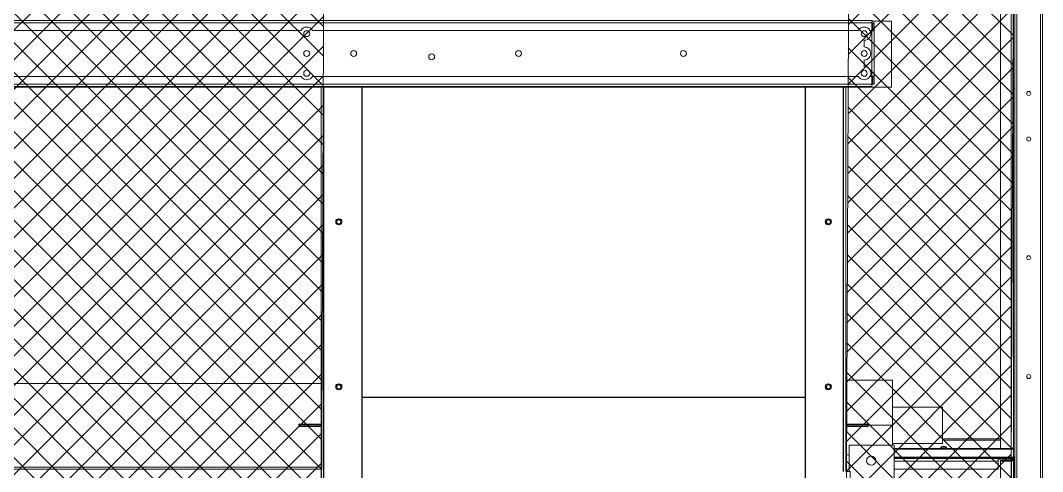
# Model space of a CAD drawing. Header units: millimetres. Extents: x 2142 to 31549, y 1327 to 22122.
# Drawn here: x 22209 to 23759, y 10200 to 10883 of the extents above; entities that cross this region are included whole.
import ezdxf

# ---------------------------------------------------------------- set-up
doc = ezdxf.new("R2010")
doc.units = ezdxf.units.MM
pattern_1 = [(45, (-804195.864, -479305.567), (-22.4506403, 22.4506403), []), (135, (-804195.864, -479305.567), (-22.4506403, -22.4506403), [])]

# ---------------------------------------------------------------- blocks, each defined once
blk = doc.blocks.new('2')
at = {"lineweight": 5}
h = blk.add_hatch(dxfattribs=at)
h.set_pattern_fill('ANSI37', scale=10)
h.set_pattern_definition(pattern_1)
h.paths.add_polyline_path([(23706.8, 9073.3), (23715.2, 10995.5), (23465.2, 10995.5), (23456.8, 9073.3)])
h = blk.add_hatch(dxfattribs=at)
h.set_pattern_fill('ANSI37', scale=10)
h.set_pattern_definition(pattern_1)
h.paths.add_polyline_path([(22661.2, 9061.4), (22669.6, 10983.7), (22157.2, 10983.7), (22148.8, 9061.4)])
at = {"color": 7, "lineweight": 20}
for p, q in [((23717.2, 9064.9), (23717.2, 11906.7)), ((23720.3, 9064.9), (23720.3, 11906.7)), ((23756.1, 9064.9), (23756.1, 11906.7)), ((23759.2, 9064.9), (23759.2, 11906.7)), ((21318.1, 10883.4), (23500.3, 10883.4)), ((21318.1, 10879.9), (23500.3, 10879.9)), ((23530.1, 10782.2), (21286, 10782.2)), ((23500.3, 10786.9), (21318.1, 10786.9)), ((23500.3, 10783.4), (21318.1, 10783.4)), ((22665.4, 9369.9), (22665.4, 10782.2)), ((22668.9, 9369.9), (22668.9, 10783.4)), ((22669.4, 9369.9), (22669.4, 10783.4)), ((22726.9, 9369.9), (22726.9, 10783.4)), ((22727.4, 9369.9), (22727.4, 10783.4)), ((23399, 9369.9), (23399, 10783.4)), ((23399.5, 9369.9), (23399.5, 10783.4))]:
    blk.add_line(p, q, dxfattribs=at)
at = {"color": 7, "lineweight": 20, "ltscale": 0.415127}
for p, q in [((23695.2, 10982.2), (23695.2, 10235)), ((23711.7, 10235), (23711.7, 10982.2)), ((23715.2, 10237.4), (23715.2, 10984.7))]:
    blk.add_line(p, q, dxfattribs=at)
at = {"color": 7, "lineweight": 20, "ltscale": 0.098092}
blk.add_line((23715.2, 10780), (23715.2, 10956.5), dxfattribs=at)
at = {"color": 7, "lineweight": 20, "ltscale": 0.001944}
for p, q in [((23500.3, 10879.9), (23500.3, 10883.4)), ((23500.3, 10867.6), (23503.8, 10867.6)), ((23500.3, 10799.2), (23503.8, 10799.2)), ((23500.3, 10786.9), (23500.3, 10783.4))]:
    blk.add_line(p, q, dxfattribs=at)
at = {"color": 7, "lineweight": 20, "ltscale": 0.016528}
blk.add_line((23530.1, 10882.2), (23500.3, 10882.2), dxfattribs=at)
at = {"color": 7, "lineweight": 20, "ltscale": 0.055556}
blk.add_line((23530.1, 10782.2), (23530.1, 10882.2), dxfattribs=at)
at = {"color": 7, "lineweight": 20, "ltscale": 0.247822}
for p, q in [((22634.7, 10868.4), (22188.7, 10868.4)), ((22188.7, 10798.4), (22634.7, 10798.4))]:
    blk.add_line(p, q, dxfattribs=at)
at = {"color": 7, "lineweight": 20, "ltscale": 0.460044}
for p, q in [((23480.1, 10868.4), (22652.1, 10868.4)), ((22652.1, 10798.4), (23480.1, 10798.4))]:
    blk.add_line(p, q, dxfattribs=at)
at = {"color": 7, "lineweight": 20, "ltscale": 0.001578}
for p, q in [((23500.3, 10868.4), (23497.5, 10868.4)), ((23497.5, 10798.4), (23500.3, 10798.4))]:
    blk.add_line(p, q, dxfattribs=at)
at = {"color": 7, "lineweight": 20, "ltscale": 0.001347}
for p, q in [((23497.9, 10867.6), (23500.3, 10867.6)), ((23497.9, 10799.2), (23500.3, 10799.2))]:
    blk.add_line(p, q, dxfattribs=at)
at = {"color": 7, "lineweight": 20, "ltscale": 0.006833}
for p, q in [((23500.3, 10867.6), (23500.3, 10879.9)), ((23501.8, 10879.9), (23501.8, 10867.6)), ((23503.8, 10867.6), (23503.8, 10879.9)), ((23500.3, 10786.9), (23500.3, 10799.2)), ((23501.8, 10799.2), (23501.8, 10786.9)), ((23503.8, 10786.9), (23503.8, 10799.2))]:
    blk.add_line(p, q, dxfattribs=at)
at = {"color": 7, "lineweight": 20, "ltscale": 0.006389}
for p, q in [((23500.3, 10868.4), (23500.3, 10879.9)), ((23500.3, 10786.9), (23500.3, 10798.4))]:
    blk.add_line(p, q, dxfattribs=at)
at = {"color": 7, "lineweight": 20, "ltscale": 0.000833333}
for p, q in [((23500.3, 10879.9), (23501.8, 10879.9)), ((23500.3, 10786.9), (23501.8, 10786.9)), ((23465.8, 10199.9), (23467.3, 10199.9))]:
    blk.add_line(p, q, dxfattribs=at)
at = {"color": 7, "lineweight": 20, "ltscale": 0.038}
for p, q in [((23500.3, 10867.6), (23500.3, 10799.2)), ((23503.8, 10867.6), (23503.8, 10799.2))]:
    blk.add_line(p, q, dxfattribs=at)
at = {"color": 7, "lineweight": 20, "ltscale": 0.001111}
for p, q in [((23501.8, 10879.9), (23503.8, 10879.9)), ((23501.8, 10786.9), (23503.8, 10786.9)), ((23717.2, 10780), (23715.2, 10780))]:
    blk.add_line(p, q, dxfattribs=at)
at = {"color": 7, "lineweight": 20, "ltscale": 0.005556}
for p, q in [((23488.8, 10843.4), (23488.8, 10853.4)), ((23488.8, 10813.4), (23488.8, 10823.4))]:
    blk.add_line(p, q, dxfattribs=at)
at = {"color": 7, "lineweight": 20, "ltscale": 0.324167}
for p, q in [((23457, 10199.9), (23457, 10783.4)), ((23457.5, 10199.9), (23457.5, 10783.4))]:
    blk.add_line(p, q, dxfattribs=at)
at = {"color": 7, "lineweight": 20, "ltscale": 0.3235}
blk.add_line((23461, 10199.9), (23461, 10782.2), dxfattribs=at)
at = {"color": 7, "lineweight": 20, "ltscale": 0.037}
blk.add_line((23461.8, 10271.6), (23461.8, 10338.2), dxfattribs=at)
at = {"color": 7, "lineweight": 20, "ltscale": 0.038889}
blk.add_line((23461.8, 10338.2), (23531.8, 10338.2), dxfattribs=at)
at = {"color": 7, "lineweight": 20, "ltscale": 0.037889}
blk.add_line((23531.8, 10270), (23531.8, 10338.2), dxfattribs=at)
at = {"color": 7, "lineweight": 20, "ltscale": 0.284666}
blk.add_line((22153, 10333.5), (22665.4, 10333.5), dxfattribs=at)
at = {"color": 7, "lineweight": 20, "ltscale": 0.373111}
for p, q in [((23399, 10312.4), (22727.4, 10312.4)), ((22727.4, 10312.3), (23399, 10312.3)), ((22727.4, 10312.2), (23399, 10312.2)), ((23399, 10312.1), (22727.4, 10312.1))]:
    blk.add_line(p, q, dxfattribs=at)
at = {"color": 7, "lineweight": 20, "ltscale": 0.0004448}
blk.add_line((23461, 10297.5), (23461.8, 10297.5), dxfattribs=at)
at = {"color": 7, "lineweight": 20, "ltscale": 0.042111}
for p, q in [((23531.8, 10297.5), (23607.6, 10297.5)), ((23531.8, 10242.5), (23607.6, 10242.5))]:
    blk.add_line(p, q, dxfattribs=at)
at = {"color": 7, "lineweight": 20, "ltscale": 0.00187}
blk.add_line((23607.6, 10294.2), (23607.6, 10297.5), dxfattribs=at)
at = {"color": 7, "lineweight": 20, "ltscale": 0.028685}
blk.add_line((23607.6, 10242.5), (23607.6, 10294.2), dxfattribs=at)
at = {"color": 7, "lineweight": 20, "ltscale": 0.000888889}
for p, q in [((22631.5, 10271.6), (22631.5, 10270)), ((22631.5, 10268.4), (22631.5, 10270)), ((23494.9, 10268.4), (23494.9, 10271.6)), ((23715.6, 10222.2), (23717.2, 10222.2))]:
    blk.add_line(p, q, dxfattribs=at)
at = {"color": 7, "lineweight": 20, "ltscale": 0.018833}
for p, q in [((22631.5, 10271.6), (22665.4, 10271.6)), ((22665.4, 10270), (22631.5, 10270)), ((22665.4, 10270), (22631.5, 10270)), ((22631.5, 10268.4), (22665.4, 10268.4)), ((23494.9, 10271.6), (23461, 10271.6)), ((23461, 10270), (23494.9, 10270)), ((23461, 10270), (23494.9, 10270)), ((23494.9, 10268.4), (23461, 10268.4))]:
    blk.add_line(p, q, dxfattribs=at)
at = {"color": 7, "lineweight": 20, "ltscale": 0.024}
blk.add_line((23461.8, 10268.4), (23461.8, 10225.2), dxfattribs=at)
at = {"color": 7, "lineweight": 20, "ltscale": 0.0205}
for p, q in [((23494.9, 10270), (23531.8, 10270)), ((23715.6, 10185.3), (23715.6, 10222.2))]:
    blk.add_line(p, q, dxfattribs=at)
at = {"color": 7, "lineweight": 20, "ltscale": 0.016722}
blk.add_line((23531.8, 10270), (23531.8, 10239.9), dxfattribs=at)
at = {"color": 7, "lineweight": 20, "ltscale": 0.048667}
for p, q in [((23607.6, 10249.6), (23695.2, 10249.6)), ((23607.6, 10247.5), (23695.2, 10247.5))]:
    blk.add_line(p, q, dxfattribs=at)
at = {"color": 7, "lineweight": 20, "ltscale": 0.00694}
blk.add_line((23715.2, 10247.5), (23715.2, 10235), dxfattribs=at)
at = {"color": 7, "lineweight": 20, "ltscale": 0.000444773}
for p, q in [((23461, 10242.5), (23461.8, 10242.5)), ((23461.8, 10235), (23461, 10235)), ((23461.8, 10233.6), (23461, 10233.6))]:
    blk.add_line(p, q, dxfattribs=at)
at = {"color": 7, "lineweight": 20, "ltscale": 0.022222}
blk.add_line((23465.8, 10239.9), (23465.8, 10199.9), dxfattribs=at)
at = {"color": 7, "lineweight": 20, "ltscale": 0.038056}
blk.add_line((23465.8, 10239.9), (23534.3, 10239.9), dxfattribs=at)
at = {"color": 7, "lineweight": 20, "ltscale": 0.063889}
blk.add_line((23534.3, 10239.9), (23534.3, 10124.9), dxfattribs=at)
at = {"color": 7, "lineweight": 20, "ltscale": 0.100501}
for p, q in [((23715.2, 10235), (23534.3, 10235)), ((23715.2, 10233.6), (23534.3, 10233.6)), ((23534.3, 10221.7), (23715.2, 10221.7)), ((23534.3, 10220.7), (23715.2, 10220.7))]:
    blk.add_line(p, q, dxfattribs=at)
at = {"color": 7, "lineweight": 20, "ltscale": 0.009167}
blk.add_line((23695.2, 10235), (23711.7, 10235), dxfattribs=at)
at = {"color": 7, "lineweight": 20, "ltscale": 0.000154576}
blk.add_line((23713.2, 10235), (23713.2, 10235.2), dxfattribs=at)
at = {"color": 7, "lineweight": 20, "ltscale": 0.004264}
blk.add_line((23715.2, 10242.6), (23715.2, 10235), dxfattribs=at)
at = {"color": 7, "lineweight": 20, "ltscale": 0.007184}
blk.add_line((23715.2, 10224.5), (23715.2, 10237.4), dxfattribs=at)
at = {"color": 7, "lineweight": 20, "ltscale": 0.000773611}
blk.add_line((23715.2, 10233.6), (23715.2, 10235), dxfattribs=at)
at = {"color": 7, "lineweight": 20, "ltscale": 0.00658}
blk.add_line((23715.2, 10221.7), (23715.2, 10233.6), dxfattribs=at)
at = {"color": 7, "lineweight": 20, "ltscale": 0.000444754}
for p, q in [((23461, 10221.7), (23461.8, 10221.7)), ((23461, 10220.7), (23461.8, 10220.7)), ((23461.8, 10219.9), (23461, 10219.9)), ((23461.8, 10215.6), (23461, 10215.6)), ((23461, 10203.4), (23461.8, 10203.4))]:
    blk.add_line(p, q, dxfattribs=at)
at = {"color": 7, "lineweight": 20, "ltscale": 0.002222}
for p, q in [((23461.8, 10225.2), (23465.8, 10225.2)), ((23461.8, 10200.2), (23465.8, 10200.2))]:
    blk.add_line(p, q, dxfattribs=at)
at = {"color": 7, "lineweight": 20, "ltscale": 0.013889}
blk.add_line((23461.8, 10200.2), (23461.8, 10225.2), dxfattribs=at)
at = {"color": 7, "lineweight": 20, "ltscale": 0.087667}
for p, q in [((23692.1, 10219.9), (23534.3, 10219.9)), ((23692.1, 10215.6), (23534.3, 10215.6)), ((23534.3, 10203.4), (23692.1, 10203.4))]:
    blk.add_line(p, q, dxfattribs=at)
at = {"color": 7, "lineweight": 20, "ltscale": 0.011111}
for p, q in [((23712.1, 10219.9), (23692.1, 10219.9)), ((23692.1, 10218.8), (23712.1, 10218.8))]:
    blk.add_line(p, q, dxfattribs=at)
at = {"color": 7, "lineweight": 20, "ltscale": 0.002435}
blk.add_line((23692.1, 10219.9), (23692.1, 10215.6), dxfattribs=at)
at = {"color": 7, "lineweight": 20, "ltscale": 0.006739}
blk.add_line((23692.1, 10203.4), (23692.1, 10215.6), dxfattribs=at)
at = {"color": 7, "lineweight": 20, "ltscale": 0.000618889}
blk.add_line((23695.2, 10216.7), (23695.2, 10215.6), dxfattribs=at)
at = {"color": 7, "lineweight": 20, "ltscale": 0.009389}
for p, q in [((23695.2, 10216.7), (23712.1, 10216.7)), ((23695.2, 10215.6), (23712.1, 10215.6))]:
    blk.add_line(p, q, dxfattribs=at)
at = {"color": 7, "lineweight": 20, "ltscale": 0.316783}
blk.add_line((23695.2, 10215.6), (23695.2, 9645.3), dxfattribs=at)
at = {"color": 7, "lineweight": 20, "ltscale": 0.000403556}
blk.add_line((23712.1, 10219.9), (23712.1, 10220.7), dxfattribs=at)
at = {"color": 7, "lineweight": 20, "ltscale": 0.00222}
blk.add_line((23712.1, 10220.7), (23712.1, 10216.7), dxfattribs=at)
at = {"color": 7, "lineweight": 20, "ltscale": 0.000638044}
blk.add_line((23712.1, 10218.8), (23712.1, 10219.9), dxfattribs=at)
at = {"color": 7, "lineweight": 20, "ltscale": 0.017627}
blk.add_line((23712.1, 10183.8), (23712.1, 10215.6), dxfattribs=at)
at = {"color": 7, "lineweight": 20, "ltscale": 0.00164}
for p, q in [((23713.6, 10220.7), (23713.6, 10217.7)), ((23715.2, 10220.7), (23715.2, 10217.7))]:
    blk.add_line(p, q, dxfattribs=at)
at = {"color": 7, "lineweight": 20, "ltscale": 0.000235167}
blk.add_line((23715.2, 10222.7), (23715.2, 10223.1), dxfattribs=at)
at = {"color": 7, "lineweight": 20, "ltscale": 0.000590625}
blk.add_line((23715.2, 10220.7), (23715.2, 10221.7), dxfattribs=at)
at = {"color": 7, "lineweight": 20, "ltscale": 0.018559}
blk.add_line((23715.2, 10184.3), (23715.2, 10217.7), dxfattribs=at)
at = {"color": 7, "lineweight": 20, "ltscale": 0.284667}
for p, q in [((22153, 10206.5), (22665.4, 10206.5)), ((22153, 10203.4), (22665.4, 10203.4))]:
    blk.add_line(p, q, dxfattribs=at)
at = {"color": 7, "lineweight": 20, "ltscale": 0.041667}
blk.add_line((23467.3, 10199.9), (23467.3, 10124.9), dxfattribs=at)
at = {"color": 0, "lineweight": 20}
for points in [[(23465.2, 10995.5), (23715.2, 10995.5), (23706.8, 9073.3), (23456.8, 9073.3)], [(22157.2, 10983.7), (22669.6, 10983.7), (22661.2, 9061.4), (22148.8, 9061.4)]]:
    blk.add_lwpolyline(points, close=True, dxfattribs=at)
at = {"color": 7, "lineweight": 20}
for centre, radius in [((22643.4, 10863.4), 4.5), ((23488.8, 10863.4), 4.5), ((22643.4, 10833.4), 4.5), ((22714.6, 10833.4), 4.5), ((22964.6, 10833.4), 4.5), ((23214.6, 10833.4), 4.5), ((23488.8, 10833.4), 4.5), ((22832.9, 10828.4), 4.5), ((22643.4, 10803.4), 4.5), ((23488.8, 10803.4), 4.5), ((23738.2, 10772.8), 3), ((23738.2, 10703.8), 3), ((22691.9, 10578.4), 4.5), ((22692.4, 10578.4), 4.5), ((22691.9, 10578.4), 3), ((23434, 10578.4), 4.5), ((23434.5, 10578.4), 4.5), ((23434.5, 10578.4), 3), ((23738.2, 10523.8), 3), ((23738.2, 10343.8), 3), ((22691.9, 10328.4), 4.5), ((22692.4, 10328.4), 4.5), ((22691.9, 10328.4), 3), ((23434, 10328.4), 4.5), ((23434.5, 10328.4), 4.5), ((23434.5, 10328.4), 3), ((23499.3, 10216.4), 7)]:
    blk.add_circle(centre, radius, dxfattribs=at)
for centre, radius, start, end in [((23500.3, 10879.9), 3.5, 41.0824, 90), ((22643.4, 10863.4), 10, 29.9997, 150.0003), ((23488.8, 10863.4), 10, 29.9997, 150.0003), ((23488.8, 10863.4), 10, 270, 24.8343), ((23488.8, 10833.4), 10, 270, 90), ((23488.8, 10803.4), 10, 335.1651, 90), ((22643.4, 10803.4), 10, 210.0003, 329.9997), ((23488.8, 10803.4), 10, 210.0003, 329.9997)]:
    blk.add_arc(centre, radius, start, end, dxfattribs=at)
for centre, major_axis, ratio, start_param, end_param in [((23713.7, 10810.6), (1.5, 0), 0.838671, 0.007515, 0.030546), ((23609.2, 10235.2), (-4.5, 0), 0.69625, 3.141564, 6.283156), ((23609.2, 10235.2), (-4.5, 0), 0.69625, 6.283156, 6.369762), ((23609.2, 10233.8), (-4.5, 0), 0.69625, 3.522452, 5.902326), ((23609.2, 10235.2), (-4.5, 0), 0.69625, 3.05507, 3.141564), ((23711.7, 10237.4), (3.5, 0), 0.69625, 4.712389, 6.283185), ((23712.1, 10217.7), (1.5, 0), 0.69625, 4.712389, 6.283185), ((23712.1, 10217.7), (3.1, 0), 0.69625, 4.712389, 6.283185)]:
    blk.add_ellipse(centre, major_axis=major_axis, ratio=ratio, start_param=start_param, end_param=end_param, dxfattribs=at)

msp = doc.modelspace()

# ---------------------------------------------------------------- block references
msp.add_blockref('2', (0, 0))

doc.saveas('drawing.dxf')
